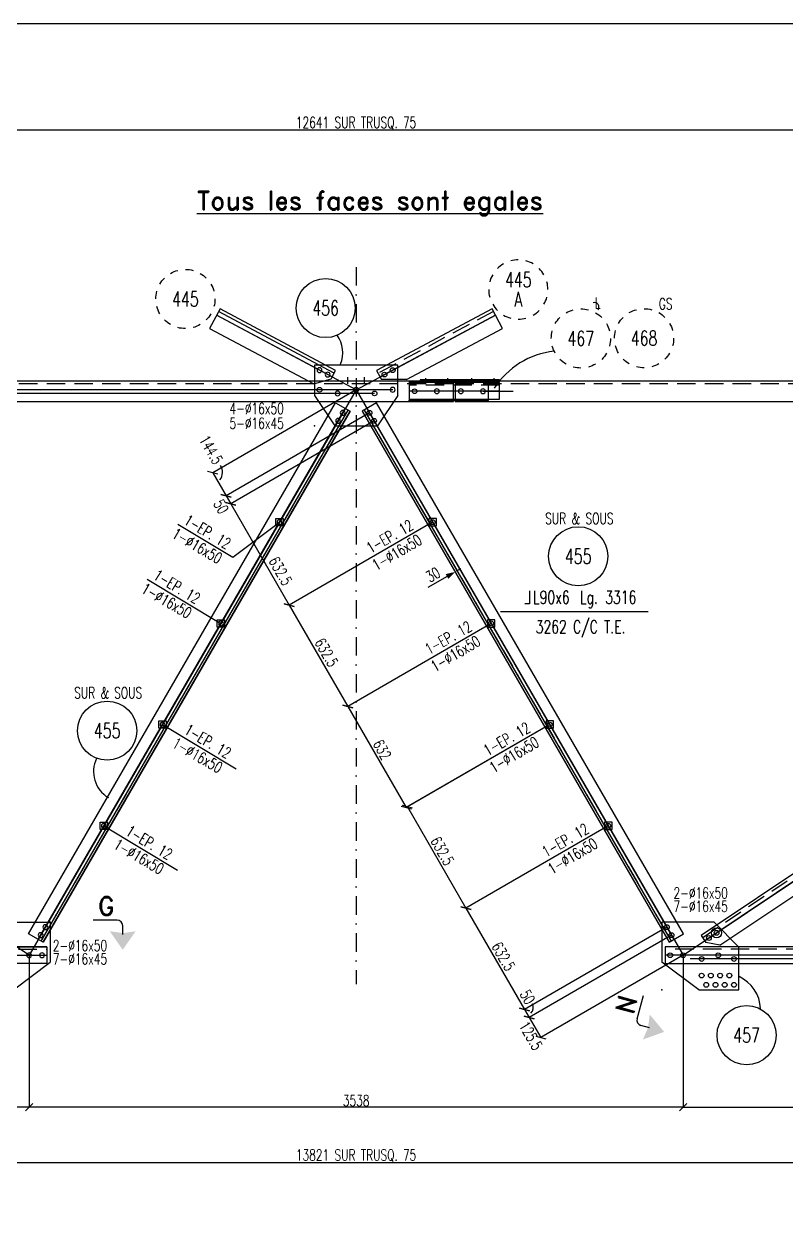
# Model space of a CAD drawing. Extents: x 554281 to 570501, y -47677 to -36197.
# Drawn here: x 560828 to 564952, y -42612 to -36197 of the extents above; entities that cross this region are included whole.
import ezdxf
from ezdxf.enums import TextEntityAlignment as Align

# ---------------------------------------------------------------- set-up
doc = ezdxf.new("R2010")
doc.units = 0
doc.header["$LTSCALE"] = 200
doc.header["$MEASUREMENT"] = 0
doc.linetypes.add('DASHDOT', pattern=[1, 0.5, -0.25, 0, -0.25])
doc.linetypes.add('DASHED', pattern=[0.75, 0.5, -0.25])
doc.layers.get('0').update_dxf_attribs({"linetype": 'CONTINUOUS'})
for name, color, linetype in [('ASSI', 6, 'CONTINUOUS'), ('BOLLINI_1', 7, 'CONTINUOUS'), ('FORI', 2, 'CONTINUOUS'), ('LINEA_ANG', 2, 'CONTINUOUS'), ('LINEE_PIASTRA', 2, 'CONTINUOUS'), ('LINEE_PIASTRE', 2, 'CONTINUOUS'), ('LM', 7, 'CONTINUOUS'), ('LS', 7, 'CONTINUOUS'), ('LSP', 3, 'CONTINUOUS'), ('MZ', 6, 'DASHDOT'), ('PIASTRE', 5, 'CONTINUOUS'), ('QT_MAL', 7, 'CONTINUOUS'), ('QT_MPR', 7, 'CONTINUOUS'), ('TESTI_A_P', 7, 'CONTINUOUS'), ('TRAT-Y', 7, 'DASHED')]:
    doc.layers.add(name, color=color, linetype=linetype)
doc.styles.add('QUOTE', font='ROMANS8.SHX', dxfattribs={"width": 0.7})
doc.styles.add('RD', font='ROMAND8.SHX', dxfattribs={"width": 0.7})
doc.styles.add('RQL', font='ROMANS8.SHX', dxfattribs={"width": 0.7})
doc.styles.add('RS', font='ROMANS8.shx', dxfattribs={"width": 0.7})
doc.styles.get("Standard").update_dxf_attribs({"font": 'ROMANS8.SHX', "width": 0.7})
doc.dimstyles.new('FRECCE1', dxfattribs={"dimtxt": 60, "dimasz": 6.66, "dimexe": 0, "dimexo": 0, "dimgap": 1, "dimtad": 1, "dimzin": 0, "dimdsep": 46, "dimtxsty": 'RS', "dimblk1": 'QUOTP', "dimblk2": 'QUOTF', "dimsah": 1, "dimcen": 0, "dimclrd": 2, "dimclre": 2, "dimclrt": 7, "dimadec": 0, "dimazin": 0, "dimtfac": 1, "dimtix": 1, "dimtmove": 2, "dimatfit": 3, "dimldrblk": 'QUOTP', "dimfxl": 1, "dimtolj": 1, "dimtzin": 0, "dimarcsym": 0})
doc.dimstyles.new('TRATTO', dxfattribs={"dimscale": 0, "dimtxt": 60, "dimasz": 40, "dimexe": 0, "dimexo": 0, "dimgap": 5, "dimtad": 1, "dimrnd": 0.5, "dimdsep": 46, "dimtxsty": 'RS', "dimblk1": 'OBLIQUE', "dimblk2": 'OBLIQUE', "dimsah": 1, "dimcen": 0.09, "dimclrd": 2, "dimclre": 2, "dimclrt": 7, "dimadec": 0, "dimazin": 0, "dimtfac": 1, "dimtix": 1, "dimtmove": 2, "dimatfit": 3, "dimfxl": 1, "dimtolj": 1, "dimtzin": 0, "dimarcsym": 0})

# ---------------------------------------------------------------- blocks, each defined once
blk = doc.blocks.new('ASSE98')
blk.add_line((0, 0), (1, 0))
at = {"color": 7, "style": 'QUOTE', "width": 0.5, "flags": 1}
for tag, p in [('TI', (1.38308, 6.82731)), ('DI_S', (1.38308, 6.42178)), ('D_S', (1.38308, 6.02092)), ('E_S', (1.38308, 5.68065)), ('NFORI', (1.36454, 5.29792)), ('ALAR', (1.36349, 4.93246)), ('FAM', (1.3775, 4.54645)), ('ALA', (1.38308, 4.19257)), ('DISP2', (1.38308, 3.84971)), ('DISP1', (1.38308, 3.50686)), ('PINZAF', (1.38308, 3.164)), ('PINZAI', (1.38308, 2.82114)), ('TRP', (1.38308, 2.47829)), ('NP', (1.38308, 2.13543)), ('SV', (1.38308, 1.79257)), ('PESO', (1.38308, 1.44971)), ('QUA', (1.38308, 1.10686)), ('LUN', (1.38308, 0.764)), ('PROF', (1.38308, 0.42114)), ('POS', (1.38308, 0.07829))]:
    blk.add_attdef(tag, p, '', height=0.2, dxfattribs=at)
at = {"color": 7, "flags": 1}
for tag, p in [('LAV1', (3.07431, 6.82847)), ('LAV2', (3.07431, 6.49513)), ('LAV3', (3.07431, 6.1618)), ('LAV4', (3.07431, 5.82847)), ('LAV5', (3.07431, 5.49513)), ('LAV6', (3.07431, 5.1618)), ('LAV7', (3.07431, 4.82847)), ('LAV8', (3.07431, 4.49513)), ('LAV9', (3.07431, 4.1618)), ('LAV10', (3.07431, 3.82847))]:
    blk.add_attdef(tag, p, '', height=0.2, dxfattribs=at)
blk = doc.blocks.new('MRKR_98')
blk.add_point((0, 0))
at = {"color": 7, "style": 'QUOTE', "width": 0.5, "flags": 1}
for tag, p in [('TI', (3.73, 6.83)), ('DI_S', (3.73, 6.42)), ('AUX2', (3.71, 4.93)), ('NFORI', (3.72, 5.3)), ('AUX1', (3.73, 4.19)), ('D_S', (3.73, 6.02)), ('E_S', (3.73, 5.68)), ('FAM', (3.73, 4.55)), ('COMMESSA', (3.73, 3.85)), ('MD', (3.73, 3.51)), ('MP', (3.73, 3.16)), ('LARGHEZZA', (3.73, 2.82)), ('SPESSORE', (3.73, 2.48)), ('NP', (3.73, 2.14)), ('SV', (3.73, 1.79)), ('PESO', (3.73, 1.45)), ('QUA', (3.73, 1.11)), ('LUN', (3.73, 0.76)), ('PROF', (3.73, 0.42)), ('POS', (3.73, 0.08))]:
    blk.add_attdef(tag, p, '', height=0.2, dxfattribs=at)
at = {"color": 7, "flags": 1}
for tag, p in [('LAV1', (5.26, 6.88)), ('LAV2', (5.26, 6.55)), ('LAV3', (5.26, 6.21)), ('LAV4', (5.26, 5.88)), ('LAV5', (5.26, 5.55)), ('LAV6', (5.26, 5.21)), ('LAV7', (5.26, 4.88)), ('LAV8', (5.26, 4.55)), ('LAV9', (5.26, 4.21)), ('LAV10', (5.26, 3.88))]:
    blk.add_attdef(tag, p, '', height=0.2, dxfattribs=at)
blk = doc.blocks.new('16')
blk.add_circle((0, 0), 1)
blk = doc.blocks.new('_OBLIQUE')
at = {"color": 0, "linetype": 'ByBlock'}
blk.add_line((-0.5, -0.5), (0.5, 0.5), dxfattribs=at)
blk = doc.blocks.new('*D36')
at = {"layer": 'LS', "color": 2, "lineweight": -2, "transparency": 16777216}
for p, q in [((564394.1, -41233), (564394.1, -42054.1)), ((569535.6, -41233), (569535.6, -42054.1)), ((564394.1, -42054.1), (569535.6, -42054.1))]:
    blk.add_line(p, q, dxfattribs=at)
at = {"layer": 'LS', "color": 2, "lineweight": -2, "transparency": 16777216, "xscale": 40, "yscale": 40, "zscale": 40, "rotation": 180}
blk.add_blockref('_OBLIQUE', (564394.1, -42054.1), dxfattribs=at)
at = {"layer": 'LS', "color": 2, "lineweight": -2, "transparency": 16777216, "xscale": 40, "yscale": 40, "zscale": 40}
blk.add_blockref('_OBLIQUE', (569535.6, -42054.1), dxfattribs=at)
at = {"layer": 'LS', "color": 7, "transparency": 16777216, "insert": (566964.8, -42019.1), "char_height": 60, "attachment_point": 5, "style": 'RS'}
blk.add_mtext('\\A1;5141.5', dxfattribs=at)
blk = doc.blocks.new('*D37')
at = {"layer": 'QT_MPR', "color": 2, "lineweight": -2, "transparency": 16777216}
for p, q in [((562697.6, -38300.7), (561921.8, -38749.5)), ((562722.6, -38344), (561946.9, -38792.8)), ((561921.8, -38749.5), (561946.9, -38792.8))]:
    blk.add_line(p, q, dxfattribs=at)
at = {"layer": 'QT_MPR', "color": 2, "lineweight": -2, "transparency": 16777216, "xscale": 40, "yscale": 40, "zscale": 40}
for p, rotation in [((561921.8, -38749.5), 120.051399069708), ((561946.9, -38792.8), 300.0513990697081)]:
    blk.add_blockref('_OBLIQUE', p, dxfattribs=dict(at, rotation=rotation))
at = {"layer": 'QT_MPR', "color": 7, "transparency": 16777216, "insert": (561894.9, -38807.6), "char_height": 60, "attachment_point": 5, "rotation": 300.0514, "style": 'RS'}
blk.add_mtext('\\A1;50', dxfattribs=at)
blk = doc.blocks.new('*D38')
at = {"layer": 'QT_MPR', "color": 2, "lineweight": -2, "transparency": 16777216}
for p, q in [((562722.6, -38344), (561946.9, -38792.8)), ((561946.9, -38792.8), (562263.6, -39340.3)), ((563039.4, -38891.4), (562263.6, -39340.3))]:
    blk.add_line(p, q, dxfattribs=at)
at = {"layer": 'QT_MPR', "color": 2, "lineweight": -2, "transparency": 16777216, "xscale": 40, "yscale": 40, "zscale": 40}
for p, rotation in [((561946.9, -38792.8), 120.051399069708), ((562263.6, -39340.3), 300.0513990697081)]:
    blk.add_blockref('_OBLIQUE', p, dxfattribs=dict(at, rotation=rotation))
at = {"layer": 'QT_MPR', "color": 7, "transparency": 16777216, "insert": (562216.5, -39155.7), "char_height": 60, "attachment_point": 5, "rotation": 300.0514, "style": 'RS'}
blk.add_mtext('\\A1;632.5', dxfattribs=at)
blk = doc.blocks.new('*D39')
at = {"layer": 'QT_MPR', "color": 2, "lineweight": -2, "transparency": 16777216}
for p, q in [((563039.4, -38891.4), (562263.6, -39340.3)), ((562263.6, -39340.3), (562580.4, -39887.7)), ((563356.1, -39438.9), (562580.4, -39887.7))]:
    blk.add_line(p, q, dxfattribs=at)
at = {"layer": 'QT_MPR', "color": 2, "lineweight": -2, "transparency": 16777216, "xscale": 40, "yscale": 40, "zscale": 40}
for p, rotation in [((562263.6, -39340.3), 120.051399069708), ((562580.4, -39887.7), 300.0513990697081)]:
    blk.add_blockref('_OBLIQUE', p, dxfattribs=dict(at, rotation=rotation))
at = {"layer": 'QT_MPR', "color": 7, "transparency": 16777216, "insert": (562465.3, -39596.3), "char_height": 60, "attachment_point": 5, "rotation": 300.0514, "style": 'RS'}
blk.add_mtext('\\A1;632.5', dxfattribs=at)
blk = doc.blocks.new('*D40')
at = {"layer": 'QT_MPR', "color": 2, "lineweight": -2, "transparency": 16777216}
for p, q in [((563356.1, -39438.9), (562580.4, -39887.7)), ((562580.4, -39887.7), (562896.9, -40434.9)), ((563672.7, -39986.1), (562896.9, -40434.9))]:
    blk.add_line(p, q, dxfattribs=at)
at = {"layer": 'QT_MPR', "color": 2, "lineweight": -2, "transparency": 16777216, "xscale": 40, "yscale": 40, "zscale": 40}
for p, rotation in [((562580.4, -39887.7), 120.051399069708), ((562896.9, -40434.9), 300.0513990697081)]:
    blk.add_blockref('_OBLIQUE', p, dxfattribs=dict(at, rotation=rotation))
at = {"layer": 'QT_MPR', "color": 7, "transparency": 16777216, "insert": (562766.4, -40121.3), "char_height": 60, "attachment_point": 5, "rotation": 300.0514, "style": 'RS'}
blk.add_mtext('\\A1;632', dxfattribs=at)
blk = doc.blocks.new('*D41')
at = {"layer": 'QT_MPR', "color": 2, "lineweight": -2, "transparency": 16777216}
for p, q in [((563672.7, -39986.1), (562903, -40431.4)), ((562903, -40431.4), (563219.7, -40978.9)), ((563989.4, -40533.6), (563219.7, -40978.9))]:
    blk.add_line(p, q, dxfattribs=at)
at = {"layer": 'QT_MPR', "color": 2, "lineweight": -2, "transparency": 16777216, "xscale": 40, "yscale": 40, "zscale": 40}
for p, rotation in [((562903, -40431.4), 120.051399069708), ((563219.7, -40978.9), 300.0513990697081)]:
    blk.add_blockref('_OBLIQUE', p, dxfattribs=dict(at, rotation=rotation))
at = {"layer": 'QT_MPR', "color": 7, "transparency": 16777216, "insert": (563091.6, -40669.2), "char_height": 60, "attachment_point": 5, "rotation": 300.0514, "style": 'RS'}
blk.add_mtext('\\A1;632.5', dxfattribs=at)
blk = doc.blocks.new('*D42')
at = {"layer": 'QT_MPR', "color": 2, "lineweight": -2, "transparency": 16777216}
for p, q in [((563989.4, -40533.6), (563219.7, -40978.9)), ((563219.7, -40978.9), (563536.5, -41526.4)), ((564306.2, -41081.1), (563536.5, -41526.4))]:
    blk.add_line(p, q, dxfattribs=at)
at = {"layer": 'QT_MPR', "color": 2, "lineweight": -2, "transparency": 16777216, "xscale": 40, "yscale": 40, "zscale": 40}
for p, rotation in [((563219.7, -40978.9), 120.051399069708), ((563536.5, -41526.4), 300.0513990697081)]:
    blk.add_blockref('_OBLIQUE', p, dxfattribs=dict(at, rotation=rotation))
at = {"layer": 'QT_MPR', "color": 7, "transparency": 16777216, "insert": (563422.2, -41239.4), "char_height": 60, "attachment_point": 5, "rotation": 300.0514, "style": 'RS'}
blk.add_mtext('\\A1;632.5', dxfattribs=at)
blk = doc.blocks.new('*D43')
at = {"layer": 'QT_MPR', "color": 2, "lineweight": -2, "transparency": 16777216}
for p, q in [((564306.2, -41081.1), (563536.5, -41526.4)), ((564331.2, -41124.3), (563561.5, -41569.6)), ((563536.5, -41526.4), (563561.5, -41569.6))]:
    blk.add_line(p, q, dxfattribs=at)
at = {"layer": 'QT_MPR', "color": 2, "lineweight": -2, "transparency": 16777216, "xscale": 40, "yscale": 40, "zscale": 40}
for p, rotation in [((563536.5, -41526.4), 120.051399069708), ((563561.5, -41569.6), 300.0513990697081)]:
    blk.add_blockref('_OBLIQUE', p, dxfattribs=dict(at, rotation=rotation))
at = {"layer": 'QT_MPR', "color": 7, "transparency": 16777216, "insert": (563552.3, -41459.1), "char_height": 60, "attachment_point": 5, "rotation": 300.0514, "style": 'RS'}
blk.add_mtext('\\A1;50', dxfattribs=at)
blk = doc.blocks.new('IQ')
for p, q in [((0.5, 0.5), (-0.5, 0.5)), ((-0.5, 0.5), (-0.5, -0.5)), ((0.5, -0.5), (0.5, 0.5)), ((-0.5, -0.5), (0.5, -0.5))]:
    blk.add_line(p, q)
at = {"flags": 1}
for tag, p in [('SPESSORE', (0, -0.01)), ('NUMERO', (0, -0.34))]:
    blk.add_attdef(tag, p, '', height=0.2, dxfattribs=at)
blk = doc.blocks.new('QUOTP')
at = {"layer": 'ASSI', "color": 2, "const_width": 1.07}
blk.add_lwpolyline([(-0.53, 0, 1), (0.53, 0, 1)], format="xyb", close=True, dxfattribs=at)
blk = doc.blocks.new('QUOTF')
at = {"layer": 'LS', "color": 2}
blk.add_line((7.5, 0), (25.5, 0), dxfattribs=at)
blk.add_solid([(7.5, 2.25), (0, 0), (7.5, -2.25)], dxfattribs=at)
blk = doc.blocks.new('*D44')
at = {"layer": 'QT_MAL', "color": 2, "lineweight": -2, "transparency": 16777216}
for p, q in [((563160.4, -39160.5), (563160.4, -39160.5)), ((563180.6, -39148.9), (563166.1, -39157.2)), ((563186.3, -39145.5), (563186.3, -39145.5))]:
    blk.add_line(p, q, dxfattribs=at)
at = {"layer": 'QT_MAL', "color": 2, "lineweight": -2, "transparency": 16777216, "xscale": 6.66, "yscale": 6.66, "zscale": 6.66}
for name, p, rotation in [('QUOTF', (563160.4, -39160.5), 210.0513990697079), ('QUOTP', (563186.3, -39145.5), 30.05139906970799)]:
    blk.add_blockref(name, p, dxfattribs=dict(at, rotation=rotation))
at = {"layer": 'QT_MAL', "color": 7, "transparency": 16777216, "insert": (563040.9, -39175.5), "char_height": 60, "attachment_point": 5, "rotation": 30.0514, "style": 'RS'}
blk.add_mtext('\\A1;30', dxfattribs=at)
blk = doc.blocks.new('zzz')
at = {"linetype": 'Continuous'}
for start, end in [(120, 135), (90, 105), (60, 75), (150, 165), (30, 45), (180, 195), (0, 15), (330, 345), (210, 225), (300, 315), (240, 255), (270, 285)]:
    blk.add_arc((0, 0), 8, start, end, dxfattribs=at)
at = {"color": 3, "style": 'RQL', "width": 0.7}
blk.add_attdef('POS1', text='', height=4, dxfattribs=at).set_placement((0, 0), align=Align.MIDDLE)
at = {"style": 'RQL', "width": 0.7, "flags": 1}
blk.add_attdef('TIPO', (0, -8), '', height=3, dxfattribs=at)
blk = doc.blocks.new('www')
at = {"linetype": 'Continuous'}
for start, end in [(120, 135), (90, 105), (60, 75), (150, 165), (30, 45), (180, 195), (0, 15), (330, 345), (210, 225), (300, 315), (240, 255), (270, 285)]:
    blk.add_arc((0, 0), 8, start, end, dxfattribs=at)
at = {"color": 3, "style": 'RQL', "width": 0.7}
for tag, p in [('POS3', (0, 0.65)), ('POS2', (0, -4.63))]:
    blk.add_attdef(tag, text='', height=4, dxfattribs=at).set_placement(p, align=Align.CENTER)
at = {"style": 'RQL', "width": 0.7, "flags": 1}
blk.add_attdef('TIPO', text='', height=3, dxfattribs=at).set_placement((0, 0), align=Align.MIDDLE_CENTER)
blk = doc.blocks.new('*D49')
at = {"layer": 'QT_MPR', "color": 2, "lineweight": -2, "transparency": 16777216}
for p, q in [((562625.2, -38175.6), (561849.5, -38624.4)), ((562697.6, -38300.7), (561921.8, -38749.5)), ((561849.5, -38624.4), (561921.8, -38749.5))]:
    blk.add_line(p, q, dxfattribs=at)
at = {"layer": 'QT_MPR', "color": 2, "lineweight": -2, "transparency": 16777216, "xscale": 40, "yscale": 40, "zscale": 40}
for p, rotation in [((561849.5, -38624.4), 120.0513990697082), ((561921.8, -38749.5), 300.0513990697082)]:
    blk.add_blockref('_OBLIQUE', p, dxfattribs=dict(at, rotation=rotation))
at = {"layer": 'QT_MPR', "color": 7, "transparency": 16777216, "insert": (561841.1, -38500.8), "char_height": 60, "attachment_point": 5, "rotation": 300.0514, "style": 'RS'}
blk.add_mtext('\\A1;144.5', dxfattribs=at)
blk = doc.blocks.new('*D50')
at = {"layer": 'QT_MPR', "color": 2, "lineweight": -2, "transparency": 16777216}
for p, q in [((564331.2, -41124.3), (563561.5, -41569.6)), ((564394.1, -41233), (563624.4, -41678.3)), ((563561.5, -41569.6), (563624.4, -41678.3))]:
    blk.add_line(p, q, dxfattribs=at)
at = {"layer": 'QT_MPR', "color": 2, "lineweight": -2, "transparency": 16777216, "xscale": 40, "yscale": 40, "zscale": 40}
for p, rotation in [((563561.5, -41569.6), 120.0513990697082), ((563624.4, -41678.3), 300.0513990697082)]:
    blk.add_blockref('_OBLIQUE', p, dxfattribs=dict(at, rotation=rotation))
at = {"layer": 'QT_MPR', "color": 7, "transparency": 16777216, "insert": (563570.4, -41668.5), "char_height": 60, "attachment_point": 5, "rotation": 300.0514, "style": 'RS'}
blk.add_mtext('\\A1;125.5', dxfattribs=at)
blk = doc.blocks.new('*D51')
at = {"layer": 'LS', "color": 2, "lineweight": -2, "transparency": 16777216}
for p, q in [((556304.5, -38175.6), (556304.5, -36771.3)), ((556304.5, -36771.3), (568946, -36771.3)), ((568946, -38175.6), (568946, -36771.3))]:
    blk.add_line(p, q, dxfattribs=at)
at = {"layer": 'LS', "color": 2, "lineweight": -2, "transparency": 16777216, "xscale": 40, "yscale": 40, "zscale": 40, "rotation": 180}
blk.add_blockref('_OBLIQUE', (556304.5, -36771.3), dxfattribs=at)
at = {"layer": 'LS', "color": 2, "lineweight": -2, "transparency": 16777216, "xscale": 40, "yscale": 40, "zscale": 40}
blk.add_blockref('_OBLIQUE', (568946, -36771.3), dxfattribs=at)
at = {"layer": 'LS', "color": 7, "transparency": 16777216, "insert": (562625.2, -36733.5), "char_height": 60, "attachment_point": 5, "style": 'RS'}
blk.add_mtext('\\A1;12641 SUR TRUSQ. 75', dxfattribs=at)
blk = doc.blocks.new('*D52')
at = {"layer": 'LS', "color": 2, "lineweight": -2, "transparency": 16777216}
for p, q in [((560856.4, -41233), (560856.4, -42054.1)), ((564394.1, -41233), (564394.1, -42054.1)), ((564394.1, -42054.1), (560856.4, -42054.1))]:
    blk.add_line(p, q, dxfattribs=at)
at = {"layer": 'LS', "color": 2, "lineweight": -2, "transparency": 16777216, "xscale": 40, "yscale": 40, "zscale": 40, "rotation": 180}
blk.add_blockref('_OBLIQUE', (560856.4, -42054.1), dxfattribs=at)
at = {"layer": 'LS', "color": 2, "lineweight": -2, "transparency": 16777216, "xscale": 40, "yscale": 40, "zscale": 40}
blk.add_blockref('_OBLIQUE', (564394.1, -42054.1), dxfattribs=at)
at = {"layer": 'LS', "color": 7, "transparency": 16777216, "insert": (562625.2, -42019.1), "char_height": 60, "attachment_point": 5, "style": 'RS'}
blk.add_mtext('\\A1;3538', dxfattribs=at)
blk = doc.blocks.new('*D53')
at = {"layer": 'LS', "color": 2, "lineweight": -2, "transparency": 16777216}
for p, q in [((555714.8, -41233), (555714.8, -42054.1)), ((560856.4, -41233), (560856.4, -42054.1)), ((560856.4, -42054.1), (555714.8, -42054.1))]:
    blk.add_line(p, q, dxfattribs=at)
at = {"layer": 'LS', "color": 2, "lineweight": -2, "transparency": 16777216, "xscale": 40, "yscale": 40, "zscale": 40, "rotation": 180}
blk.add_blockref('_OBLIQUE', (555714.8, -42054.1), dxfattribs=at)
at = {"layer": 'LS', "color": 2, "lineweight": -2, "transparency": 16777216, "xscale": 40, "yscale": 40, "zscale": 40}
blk.add_blockref('_OBLIQUE', (560856.4, -42054.1), dxfattribs=at)
at = {"layer": 'LS', "color": 7, "transparency": 16777216, "insert": (558285.6, -42019.1), "char_height": 60, "attachment_point": 5, "style": 'RS'}
blk.add_mtext('\\A1;5141.5', dxfattribs=at)
blk = doc.blocks.new('*D54')
at = {"layer": 'LS', "color": 2, "lineweight": -2, "transparency": 16777216}
for p, q in [((555714.8, -42054.1), (555714.8, -42353.7)), ((569535.6, -42054.1), (569535.6, -42353.7)), ((555714.8, -42353.7), (569535.6, -42353.7))]:
    blk.add_line(p, q, dxfattribs=at)
at = {"layer": 'LS', "color": 2, "lineweight": -2, "transparency": 16777216, "xscale": 40, "yscale": 40, "zscale": 40, "rotation": 180}
blk.add_blockref('_OBLIQUE', (555714.8, -42353.7), dxfattribs=at)
at = {"layer": 'LS', "color": 2, "lineweight": -2, "transparency": 16777216, "xscale": 40, "yscale": 40, "zscale": 40}
blk.add_blockref('_OBLIQUE', (569535.6, -42353.7), dxfattribs=at)
at = {"layer": 'LS', "color": 7, "transparency": 16777216, "insert": (562625.2, -42315.9), "char_height": 60, "attachment_point": 5, "style": 'RS'}
blk.add_mtext('\\A1;13821 SUR TRUSQ. 75', dxfattribs=at)
blk = doc.blocks.new('xxx')
blk.add_circle((0, 0), 8)
at = {"color": 3, "style": 'RQL', "width": 0.7}
blk.add_attdef('POS', text='', height=4, dxfattribs=at).set_placement((0, 0), align=Align.MIDDLE)
at = {"color": 3, "style": 'RQL', "width": 0.7, "flags": 1}
blk.add_attdef('POS1', (-0.39, -5.42), '', height=2, dxfattribs=at)
at = {"style": 'RQL', "width": 0.7, "flags": 1}
blk.add_attdef('TIPO', (-0.39, -8.66), '', height=2, dxfattribs=at)
blk = doc.blocks.new('bull')
at = {"style": 'RS', "width": 0.7, "flags": 1}
for tag, p in [('NN', (-12.25, 0)), ('DIAMETRO', (0, -4.86)), ('SERRAGGIO', (0, -9.71)), ('LUNGHEZZA', (0, -14.57)), ('NB', (0, -19.43)), ('TIPO', (0, -24.12)), ('EL', (-0.14, -29))]:
    blk.add_attdef(tag, p, '', height=3, dxfattribs=at)
at = {"style": 'RS', "width": 0.7}
blk.add_attdef('BULLONE', (0, 0), '', height=3, dxfattribs=at)
blk = doc.blocks.new('imbbull')
at = {"style": 'RS', "width": 0.7, "flags": 1}
for tag, p in [('NN', (-11.1, 0)), ('DIAMETRO', (0, -4.86)), ('SERRAGGIO', (0, -9.71)), ('LUNGHEZZA', (0, -14.57)), ('NB', (0, -19.43)), ('TIPO', (0, -24.38)), ('EL', (-0.14, -29.26))]:
    blk.add_attdef(tag, p, '', height=3, dxfattribs=at)
at = {"style": 'RS', "width": 0.7}
blk.add_attdef('BULLONE', (0, 0), '', height=3, dxfattribs=at)

msp = doc.modelspace()

# ---------------------------------------------------------------- linework, layer by layer
at = {"layer": 'LINEA_ANG'}
for p, q in [((561889.435, -37737.784), (561832.953, -37843.66)), ((562514.106, -38071.026), (561889.435, -37737.784)), ((563360.998, -37737.801), (562736.327, -38071.043)), ((563417.479, -37843.677), (563360.998, -37737.801)), ((561832.953, -37843.66), (562396.745, -38144.425)), ((562898.685, -38120.438), (563417.479, -37843.677)), ((562490.101, -38116.023), (562514.106, -38071.026)), ((562736.327, -38071.043), (562762.685, -38120.452)), ((563151.729, -38128.644), (556288.729, -38128.644)), ((562396.745, -38144.425), (562490.101, -38116.023)), ((562898.685, -38120.438), (562762.685, -38120.452)), ((563401.729, -38136.644), (562911.729, -38136.644)), ((562911.729, -38136.644), (562911.729, -38226.644)), ((563401.729, -38136.644), (562911.729, -38136.644)), ((562911.729, -38136.644), (562911.729, -38226.644)), ((563151.729, -38238.644), (563151.729, -38128.644)), ((568961.729, -38128.644), (563161.729, -38128.644)), ((563161.729, -38128.644), (563161.729, -38238.644)), ((563401.729, -38226.644), (563401.729, -38136.644)), ((563401.729, -38226.644), (563401.729, -38136.644)), ((568937.562, -38151.541), (564491.625, -41125.67)), ((562911.729, -38226.644), (563401.729, -38226.644)), ((562911.729, -38226.644), (563401.729, -38226.644)), ((556388.729, -38238.644), (563151.729, -38238.644)), ((560853.897, -41117.527), (562514.473, -38247.275)), ((560853.897, -41117.527), (562514.473, -38247.275)), ((562592.375, -38292.345), (560931.799, -41162.597)), ((562592.375, -38292.345), (560931.799, -41162.597)), ((562514.473, -38247.275), (562592.375, -38292.345)), ((562514.473, -38247.275), (562592.375, -38292.345)), ((562735.992, -38247.275), (562658.09, -38292.345)), ((562735.992, -38247.275), (562658.09, -38292.345)), ((562658.09, -38292.345), (564318.666, -41162.597)), ((562658.09, -38292.345), (564318.666, -41162.597)), ((564396.568, -41117.527), (562735.992, -38247.275)), ((564396.568, -41117.527), (562735.992, -38247.275)), ((563161.729, -38238.644), (568861.729, -38238.644)), ((564592.11, -41178.762), (568993.164, -38234.658)), ((560931.799, -41162.597), (560853.897, -41117.527)), ((560931.799, -41162.597), (560853.897, -41117.527)), ((564318.666, -41162.597), (564396.568, -41117.527)), ((564318.666, -41162.597), (564396.568, -41117.527)), ((564491.625, -41125.67), (564517.202, -41163.904)), ((564592.11, -41178.762), (564517.202, -41163.904)), ((555699.122, -41188.034), (560953.122, -41188.034)), ((560953.122, -41188.034), (560953.122, -41278.034)), ((569551.343, -41188.034), (564297.343, -41188.034)), ((564297.343, -41188.034), (564297.343, -41278.034)), ((560953.122, -41278.034), (555699.122, -41278.034)), ((564297.343, -41278.034), (569551.343, -41278.034))]:
    msp.add_line(p, q, dxfattribs=at)
at = {"layer": 'LINEA_ANG', "color": 2}
for p, q in [((562506.104, -38086.025), (561881.433, -37752.783)), ((562581.122, -38285.835), (560920.547, -41156.087)), ((562669.343, -38285.835), (564329.918, -41156.087))]:
    msp.add_line(p, q, dxfattribs=at)
at = {"layer": 'LINEE_PIASTRA'}
for p, q in [((562400.233, -38206.023), (562510.233, -38371.023)), ((562850.233, -38206.023), (562740.233, -38371.023)), ((564561.115, -41054.049), (564696.115, -41189.049)), ((560771.35, -41420.049), (560971.35, -41270.049)), ((564479.115, -41420.049), (564279.115, -41270.049))]:
    msp.add_line(p, q, dxfattribs=at)
at = {"layer": 'LINEE_PIASTRE'}
for p, q in [((562850.233, -38043.023), (562400.233, -38043.023)), ((562400.233, -38043.023), (562400.233, -38206.023)), ((562850.233, -38206.023), (562850.233, -38043.023)), ((563341.729, -38133.644), (562911.729, -38133.644)), ((562911.729, -38133.644), (562911.729, -38233.644)), ((563341.729, -38133.644), (562911.729, -38133.644)), ((562911.729, -38133.644), (562911.729, -38233.644)), ((563341.729, -38233.644), (563341.729, -38133.644)), ((563341.729, -38233.644), (563341.729, -38133.644)), ((562911.729, -38233.644), (563341.729, -38233.644)), ((562911.729, -38233.644), (563341.729, -38233.644)), ((562510.233, -38371.023), (562740.233, -38371.023)), ((560689.35, -41054.049), (560971.35, -41054.049)), ((560971.35, -41054.049), (560971.35, -41270.049)), ((564561.115, -41054.049), (564279.115, -41054.049)), ((564279.115, -41054.049), (564279.115, -41270.049)), ((564696.115, -41420.049), (564696.115, -41189.049)), ((564479.115, -41420.049), (564696.115, -41420.049))]:
    msp.add_line(p, q, dxfattribs=at)
at = {"layer": 'LS', "color": 6}
for p, q in [((562625.233, -38175.644), (561870.608, -37773.076)), ((562625.233, -38175.644), (563379.825, -37773.093)), ((562580.233, -38143.644), (562580.233, -38107.702)), ((562580.233, -38143.644), (562580.233, -38107.702)), ((562670.233, -38143.644), (562670.233, -38107.702)), ((562670.233, -38143.644), (562670.233, -38107.702)), ((563001.729, -38144.644), (563001.729, -38112.644)), ((563001.729, -38144.644), (563001.729, -38112.644)), ((563121.729, -38144.644), (563121.729, -38112.644)), ((563121.729, -38144.644), (563121.729, -38112.644)), ((563251.729, -38144.644), (563251.729, -38112.644)), ((563251.729, -38144.644), (563251.729, -38112.644)), ((563371.729, -38144.644), (563371.729, -38112.644)), ((563371.729, -38144.644), (563371.729, -38112.644)), ((562725.233, -38195.644), (556288.729, -38195.644)), ((560856.389, -41233.034), (556315.884, -38195.644)), ((562823.124, -38175.644), (556391.02, -38175.644)), ((562625.233, -38175.644), (560856.389, -41233.034)), ((562625.233, -38175.644), (564394.076, -41233.034)), ((563311.729, -38183.644), (563474.445, -38183.644)), ((564394.076, -41233.034), (568934.581, -38195.644)), ((561661.62, -38902.749), (561957.677, -39080.768)), ((561957.677, -39080.768), (562211.106, -38891.448)), ((561495.976, -39199.373), (561894.365, -39438.925)), ((563563.38, -39263.658), (563563.38, -39333.827)), ((564204.499, -39375.812), (563406.722, -39375.812)), ((563563.38, -39333.827), (563537.443, -39333.827)), ((561577.793, -39986.109), (561976.183, -40225.662)), ((561261.052, -40533.587), (561659.442, -40773.139)), ((555801.406, -41233.034), (560953.122, -41233.034)), ((569535.615, -41233.034), (564297.343, -41233.034)), ((569524.196, -41253.034), (564431.826, -41253.034))]:
    msp.add_line(p, q, dxfattribs=at)
at = {"layer": 'LS', "color": 8}
msp.add_lwpolyline([(554280.738, -36196.805), (554280.738, -47676.805), (567000.738, -47676.805), (567000.738, -46076.805), (570500.738, -46076.805), (570500.738, -36196.805), (554280.738, -36196.805)], close=True, dxfattribs=at)
at = {"layer": 'LS'}
msp.add_lwpolyline([(562971.729, -38127.644), (563401.729, -38127.644), (563401.729, -38121.644), (562971.729, -38121.644)], close=True, dxfattribs=at)
msp.add_circle((564575.089, -41111.945), 27, dxfattribs=at)
at = {"layer": 'LS', "color": 6}
for centre, radius, start, end in [((563913.783, -37729.46), 25.133, 324.3117873, 103.3316642), ((562393.836, -37974.493), 159.691, 336.8837658, 36.1853054), ((563748.392, -38414.662), 450.854, 96.6147604, 146.7305135), ((561837.222, -38622.132), 65.458, 321.9614016, 34.0496064), ((561367.666, -40240.554), 162.639, 153.7787056, 239.5778741), ((564612.862, -41530.326), 200.28, 2.6404338, 65.3114764), ((563543.899, -41514.834), 40.491, 310.9735461, 28.4304325)]:
    msp.add_arc(centre, radius, start, end, dxfattribs=at)
at = {"layer": 'LSP'}
for p, q in [((561332.972, -41043.302), (561202.972, -41043.302)), ((561362.972, -41121.445), (561362.972, -41073.302)), ((564145.095, -41576.355), (564179.38, -41450.957)), ((564212.559, -41625.902), (564166.121, -41613.205))]:
    msp.add_line(p, q, dxfattribs=at)
for centre, start, end in [((561332.972, -41073.302), 0, 90), ((564174.033, -41584.267), 164.7083015, 254.7083015)]:
    msp.add_arc(centre, 30, start, end, dxfattribs=at)
for points in [[(561362.972, -41203.302), (561292.972, -41103.302), (561362.972, -41113.302)], [(561362.972, -41203.302), (561432.972, -41103.302), (561362.972, -41113.302)], [(564291.518, -41647.49), (564213.52, -41553.595), (564204.704, -41623.754)], [(564291.518, -41647.49), (564176.597, -41688.638), (564204.704, -41623.754)]]:
    msp.add_solid(points, dxfattribs=at)
at = {"layer": 'MZ'}
msp.add_line((562625.233, -37512.153), (562625.233, -41389.843), dxfattribs=at)
at = {"layer": 'TRAT-Y'}
for p, q in [((563368.999, -37752.8), (562744.328, -38086.042)), ((563151.729, -38143.644), (556288.729, -38143.644)), ((563401.729, -38150.644), (562911.729, -38150.644)), ((563401.729, -38150.644), (562911.729, -38150.644)), ((568961.729, -38143.644), (563161.729, -38143.644)), ((568945.903, -38164.009), (564499.965, -41138.137)), ((562581.122, -38285.835), (560920.547, -41156.087)), ((562669.343, -38285.835), (564329.918, -41156.087)), ((555699.122, -41201.034), (560953.122, -41201.034)), ((569551.343, -41201.034), (564297.343, -41201.034))]:
    msp.add_line(p, q, dxfattribs=at)

# ---------------------------------------------------------------- block references
at = {"layer": 'ASSI'}
for p, xscale, rotation in [((562495.279, -38106.318), 708, 151.9214835788656), ((563379.825, -37773.093), 707.9999999999999, 208.0785164211343), ((563151.729, -38128.644), 6863, 180), ((568961.729, -38128.644), 5800, 180), ((563401.729, -38183.644), 490, 180), ((563401.729, -38183.644), 490, 180), ((568957.023, -38180.632), 5349, 213.7807103935028), ((560905.832, -41147.573), 3316, 59.94860093029185), ((560953.122, -41188.034), 5254, 180), ((569551.343, -41188.034), 5254, 180)]:
    msp.add_blockref('ASSE98', p, dxfattribs=dict(at, xscale=xscale, rotation=rotation))
at = {"layer": 'ASSI', "xscale": 3316.000000000001, "zscale": 3316.000000000001}
for p, rotation in [((560931.799, -41162.597), 59.94860093029202), ((562658.09, -38292.345), 300.0513990697079)]:
    msp.add_blockref('ASSE98', p, dxfattribs=dict(at, rotation=rotation))
at = {"layer": 'ASSI'}
ref = msp.add_blockref('ASSE98', (562684.058, -38277.322), dxfattribs=dict(at, xscale=3316, rotation=300.0513990697082))
ref.add_attrib('PROF', 'L90x6', (563582.549, -39332.395), dxfattribs={"layer": '0', "color": 2, "height": 70, "style": 'QUOTE', "width": 0.7})
ref.add_attrib('LUN', '3316', (563973.045, -39332.395), dxfattribs={"layer": '0', "color": 2, "height": 70, "style": 'QUOTE', "width": 0.7})
ref.add_attrib('PESO', '3262 C/C T.E.', (563596.95, -39492.589), dxfattribs={"layer": '0', "color": 2, "height": 70, "style": 'QUOTE', "width": 0.7})
ref.add_attrib('SV', 'Lg.', (563836.132, -39332.395), dxfattribs={"layer": '0', "color": 2, "height": 70, "style": 'QUOTE', "width": 0.7})
at = {"layer": 'BOLLINI_1', "xscale": 20, "yscale": 20, "zscale": 20}
for p, values in [((562460.599, -37734.056), {'POS': '456'}), ((563826.681, -39076.284), {'POS': '455'}), ((561278.723, -40018.885), {'POS': '455'}), ((564737.672, -41665.422), {'POS': '457'})]:
    msp.add_blockref('xxx', p, dxfattribs=at).add_auto_attribs(values)
at = {"layer": 'FORI', "yscale": 13, "zscale": 13}
for p, xscale in [((562427.341, -38070.076), -13), ((562471.456, -38093.61), -13), ((562779.009, -38093.61), 13), ((562823.124, -38070.076), 13), ((562427.341, -38175.644), 13), ((562625.233, -38175.644), 13), ((562823.124, -38175.644), -13), ((562525.233, -38195.644), -13), ((562725.233, -38195.644), 13), ((562941.729, -38183.644), 13), ((563061.729, -38183.644), -13), ((563191.729, -38183.644), -13), ((563311.729, -38183.644), -13), ((562552.886, -38300.692), -13), ((562697.579, -38300.692), 13), ((562527.848, -38343.971), -13), ((562722.617, -38343.971), 13), ((562211.106, -38891.448), -13), ((563039.359, -38891.448), 13), ((561894.365, -39438.925), -13), ((563356.1, -39438.925), 13), ((561577.793, -39986.109), -13), ((563672.672, -39986.109), 13), ((561261.052, -40533.587), -13), ((563989.413, -40533.587), 13), ((560919.272, -41124.343), -13), ((560944.311, -41081.064), -13), ((564306.154, -41081.064), 13), ((564331.193, -41124.343), 13), ((560856.389, -41233.034), -13), ((560926.389, -41233.034), -13), ((564324.076, -41233.034), 13), ((564394.076, -41233.034), 13), ((564494.076, -41253.034), 13), ((564584.076, -41233.034), 13), ((564669.076, -41253.034), 13), ((564494.076, -41343.034), 13), ((564544.076, -41343.034), 13), ((564594.076, -41343.034), 13), ((564644.076, -41343.034), 13), ((564519.076, -41393.034), 13), ((564569.076, -41393.034), 13), ((564619.076, -41393.034), 13), ((564669.076, -41393.034), 13)]:
    msp.add_blockref('16', p, dxfattribs=dict(at, xscale=xscale))
at = {"layer": 'FORI', "xscale": 13, "yscale": 13, "zscale": 13, "rotation": 0.04745451600003003}
for p in [(564575.089, -41111.945), (564533.53, -41139.746)]:
    msp.add_blockref('16', p, dxfattribs=at)
at = {"layer": 'LM', "yscale": 40, "zscale": 40}
for p, xscale in [((562211.106, -38891.448), -40), ((563039.359, -38891.448), 40), ((561894.365, -39438.925), -40), ((563356.1, -39438.925), 40), ((561577.793, -39986.109), -40), ((563672.672, -39986.109), 40), ((561261.052, -40533.587), -40), ((563989.413, -40533.587), 40)]:
    msp.add_blockref('IQ', p, dxfattribs=dict(at, xscale=xscale))
at = {"layer": 'LS', "color": 6}
ref = msp.add_blockref('zzz', (561701.826, -37684.973), dxfattribs=dict(at, xscale=-20, yscale=20, zscale=20))
ref.add_attrib('POS1', '445', dxfattribs={"layer": '0', "color": 3, "height": 80, "style": 'RQL', "width": 0.7}).set_placement((561701.826, -37684.973), align=Align.MIDDLE)
at = {"layer": 'LS', "color": 6, "xscale": 19.99999999499997, "yscale": 19.99999999499997, "zscale": 19.99999999499997}
msp.add_blockref('www', (563502.74, -37633.817), dxfattribs=at).add_auto_attribs({'POS3': '445', 'POS2': 'A'})
at = {"layer": 'LS', "color": 6}
ref = msp.add_blockref('zzz', (563841.047, -37898.3), dxfattribs=dict(at, xscale=-20, yscale=20, zscale=20))
ref.add_attrib('POS1', '467', dxfattribs={"layer": '0', "color": 3, "height": 80, "style": 'RQL', "width": 0.7}).set_placement((563841.047, -37898.3), align=Align.MIDDLE)
ref = msp.add_blockref('zzz', (564182.665, -37897.337), dxfattribs=dict(at, xscale=-20, yscale=20, zscale=20))
ref.add_attrib('POS1', '468', dxfattribs={"layer": '0', "color": 3, "height": 80, "style": 'RQL', "width": 0.7}).set_placement((564182.665, -37897.337), align=Align.MIDDLE)
at = {"layer": 'LS', "color": 7, "xscale": 20, "yscale": 20, "zscale": 20}
for p, values in [((561941.333, -38307.047), {'BULLONE': '4-%%c16x50                '}), ((561941.333, -38387.047), {'BULLONE': '5-%%c16x45                '}), ((564342.952, -40926.494), {'BULLONE': '2-%%c16x50                '}), ((564342.952, -40998.636), {'BULLONE': '7-%%c16x45                '}), ((560985.38, -41210.809), {'BULLONE': '2-%%c16x50                '}), ((560985.38, -41282.952), {'BULLONE': '7-%%c16x45                '})]:
    msp.add_blockref('bull', p, dxfattribs=at).add_auto_attribs(values)
at = {"layer": 'LS', "color": 7}
for name, p, xscale, yscale, zscale, rotation, values in [('imbbull', (561689.577, -38898.462), 20, 20, 20, 328.8309475912583, {'BULLONE': '1-EP. 12'}), ('bull', (561624.154, -38972.215), 19.99999999999999, 19.99999999999999, 19.99999999999999, 330.0173670671751, {'BULLONE': '1-%%c16x50                '}), ('imbbull', (562703.128, -39062.699), 20, 20, 20, 29.71030597648783, {'BULLONE': '1-EP. 12'}), ('bull', (562735.72, -39155.744), 20, 20, 20, 30.89672545240464, {'BULLONE': '1-%%c16x50                '}), ('imbbull', (561523.933, -39195.087), 20, 20, 20, 328.8309475912583, {'BULLONE': '1-EP. 12'}), ('bull', (561458.51, -39268.839), 19.99999999999999, 19.99999999999999, 19.99999999999999, 330.0173670671751, {'BULLONE': '1-%%c16x50                '}), ('imbbull', (563019.869, -39610.176), 20, 20, 20, 29.71030597648783, {'BULLONE': '1-EP. 12'}), ('bull', (563052.461, -39703.221), 20, 20, 20, 30.89672545240464, {'BULLONE': '1-%%c16x50                '}), ('imbbull', (561690.941, -40031.11), 20, 20, 20, 328.8309475912583, {'BULLONE': '1-EP. 12'}), ('imbbull', (563336.441, -40157.36), 20, 20, 20, 29.71030597648783, {'BULLONE': '1-EP. 12'}), ('bull', (561625.518, -40104.863), 19.99999999999999, 19.99999999999999, 19.99999999999999, 330.0173670671751, {'BULLONE': '1-%%c16x50                '}), ('bull', (563369.033, -40250.405), 20, 20, 20, 30.89672545240464, {'BULLONE': '1-%%c16x50                '}), ('imbbull', (561374.2, -40578.587), 20, 20, 20, 328.8309475912583, {'BULLONE': '1-EP. 12'}), ('imbbull', (563653.182, -40704.837), 20, 20, 20, 29.71030597648783, {'BULLONE': '1-EP. 12'}), ('bull', (563685.774, -40797.882), 20, 20, 20, 30.89672545240464, {'BULLONE': '1-%%c16x50                '}), ('bull', (561308.777, -40652.34), 19.99999999999999, 19.99999999999999, 19.99999999999999, 330.0173670671751, {'BULLONE': '1-%%c16x50                '})]:
    msp.add_blockref(name, p, dxfattribs=dict(at, xscale=xscale, yscale=yscale, zscale=zscale, rotation=rotation)).add_auto_attribs(values)
at = {"layer": 'PIASTRE', "xscale": 20, "yscale": 20, "zscale": 20}
for p in [(562911.729, -38233.644), (562911.729, -38233.644), (562400.233, -38371.023), (560971.35, -41054.049), (564279.115, -41420.049)]:
    msp.add_blockref('MRKR_98', p, dxfattribs=at)

# ---------------------------------------------------------------- texts
at = {"layer": 'LS', "color": 3, "style": 'RD'}
for s, p in [('%%UTous les faces sont egales', (562699.981, -37168.906)), ('G', (561273.698, -40967.021))]:
    msp.add_text(s, height=100, dxfattribs=at).set_placement(p, align=Align.MIDDLE)
at = {"layer": 'LS', "style": 'RS', "width": 0.7}
for s, p in [('L', (563917.339, -37736.647)), ('GS', (564262.983, -37740.983))]:
    msp.add_text(s, height=60, dxfattribs=at).set_placement(p)
at = {"layer": 'LSP', "style": 'RD'}
msp.add_text('N', height=100, rotation=74.7083015, dxfattribs=at).set_placement((564087.147, -41499.061), align=Align.MIDDLE)
at = {"layer": 'TESTI_A_P', "style": 'RS', "width": 0.7}
for p in [(563647.733, -38901.669), (561099.774, -39844.27)]:
    msp.add_text('SUR & SOUS', height=60, dxfattribs=at).set_placement(p)

# ---------------------------------------------------------------- dimensions: what is measured, and where the dimension line sits
at = {"layer": 'LS'}
for base, p1, p2, text, picture, middle in [((568946.001, -36771.342), (556304.464, -38175.644), (568946.001, -38175.644), '12641 SUR TRUSQ. 75', '*D51', (562625.233, -36733.485)), ((560856.389, -42054.076), (564394.076, -41233.034), (560856.389, -41233.034), '3538', '*D52', (562625.233, -42019.076)), ((569535.6154, -42353.7174), (555714.8496, -42054.0757), (569535.6154, -42054.0757), '<> SUR TRUSQ. 75', '*D54', (562625.2325, -42315.8602))]:
    dim = msp.add_linear_dim(base=base, p1=p1, p2=p2, text=text, dimstyle='TRATTO', override={"dimscale": 1}, dxfattribs=at)
    dim.commit()
    dim.dimension.update_dxf_attribs({"geometry": picture, "text_midpoint": middle})
dim = msp.add_linear_dim(base=(555714.85, -42054.076), p1=(560856.389, -41233.034), p2=(555714.85, -41233.034), angle=180, dimstyle='TRATTO', override={"dimscale": 1}, dxfattribs=at)
dim.commit()
dim.dimension.update_dxf_attribs({"geometry": '*D53', "text_midpoint": (558285.619, -42019.076)})
dim = msp.add_linear_dim(base=(569535.615, -42054.076), p1=(564394.076, -41233.034), p2=(569535.615, -41233.034), dimstyle='TRATTO', override={"dimscale": 1}, dxfattribs=at)
dim.commit()
dim.dimension.update_dxf_attribs({"geometry": '*D36', "text_midpoint": (566964.846, -42019.076)})
at = {"layer": 'QT_MAL'}
dim = msp.add_linear_dim(base=(563160.382, -39160.54), p1=(563186.349, -39145.516), p2=(563160.382, -39160.54), angle=30.0513991, text='30', dimstyle='FRECCE1', dxfattribs=at)
dim.commit()
dim.dimension.update_dxf_attribs({"geometry": '*D44', "text_midpoint": (563040.872, -39175.533), "dimtype": 160})
at = {"layer": 'QT_MPR'}
for base, p1, p2, text, picture, middle in [((561921.835, -38749.496), (562625.233, -38175.644), (562697.579, -38300.692), '144.5', '*D49', (561841.072, -38500.833)), ((561946.874, -38792.775), (562697.579, -38300.692), (562722.617, -38343.971), '50', '*D37', (561894.867, -38807.562)), ((562263.616, -39340.252), (562722.617, -38343.971), (563039.359, -38891.448), '632.5', '*D38', (562216.54, -39155.709)), ((562580.357, -39887.729), (563039.359, -38891.448), (563356.1, -39438.925), '632.5', '*D39', (562465.339, -39596.269)), ((562896.928, -40434.913), (563356.1, -39438.925), (563672.672, -39986.109), '632', '*D40', (562766.437, -40121.339)), ((563219.745, -40978.876), (563672.672, -39986.109), (563989.413, -40533.587), '632.5', '*D41', (563091.595, -40669.202)), ((563536.486, -41526.353), (563989.413, -40533.587), (564306.154, -41081.064), '632.5', '*D42', (563422.191, -41239.427)), ((563561.525, -41569.632), (564306.154, -41081.064), (564331.193, -41124.343), '50', '*D43', (563552.256, -41459.108)), ((563624.408, -41678.324), (564331.193, -41124.343), (564394.076, -41233.034), '125.5', '*D50', (563570.354, -41668.511))]:
    dim = msp.add_linear_dim(base=base, p1=p1, p2=p2, angle=300.0513991, text=text, dimstyle='TRATTO', override={"dimscale": 1}, dxfattribs=at)
    dim.commit()
    dim.dimension.update_dxf_attribs({"geometry": picture, "text_midpoint": middle, "dimtype": 160})

doc.saveas('drawing.dxf')
